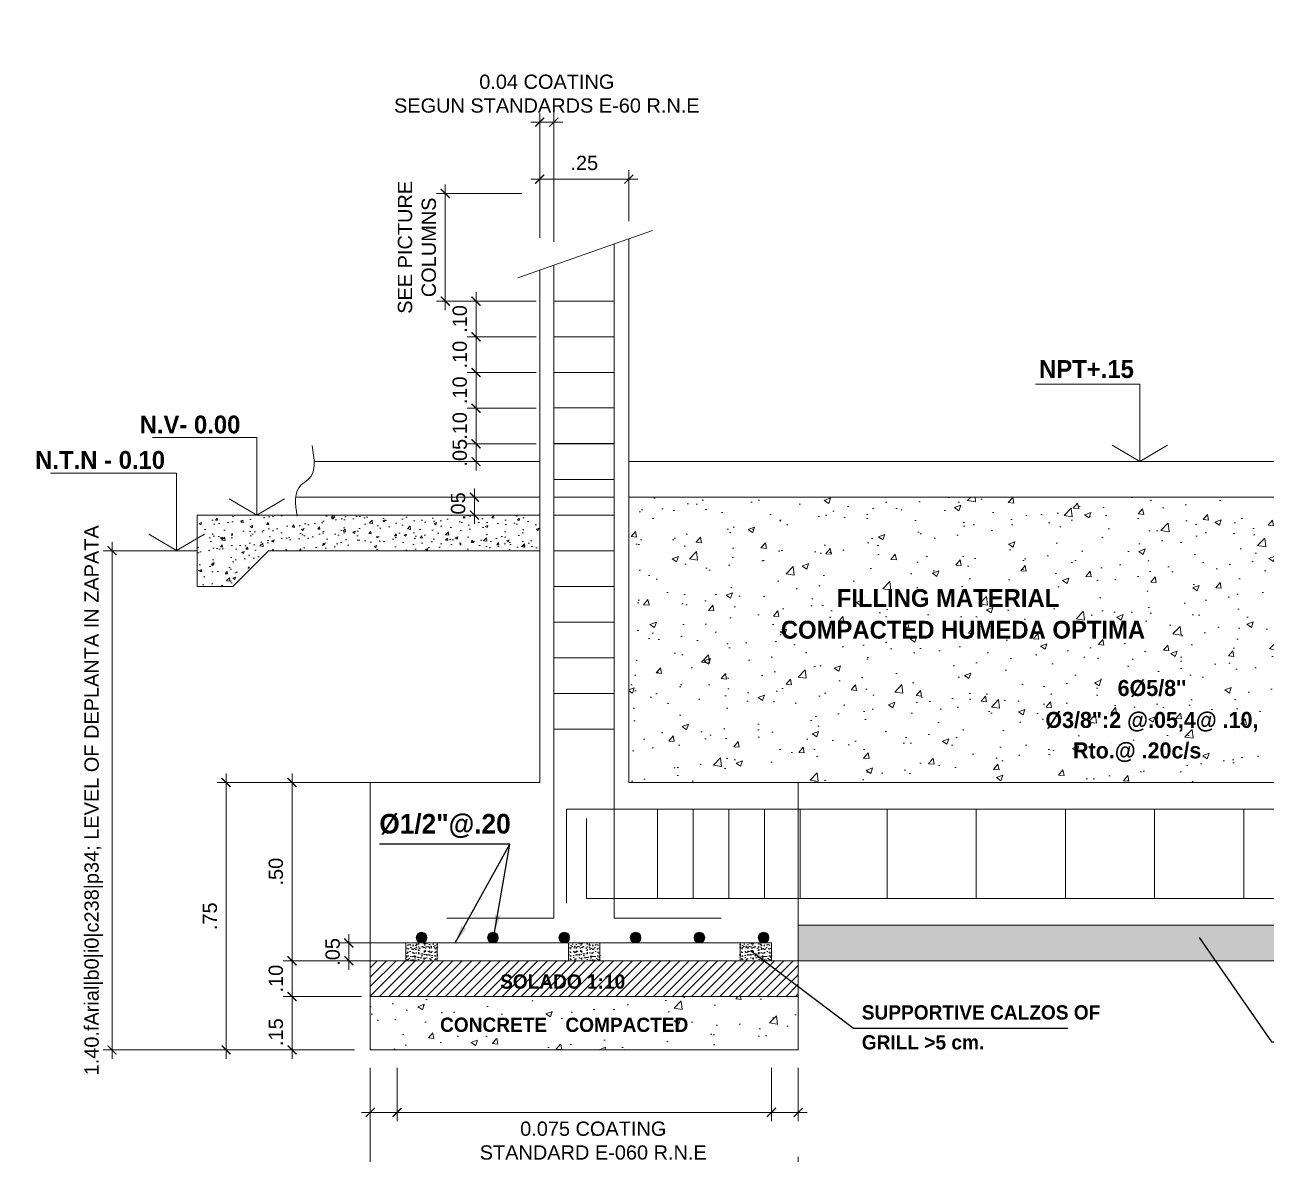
# Model space of a CAD drawing. Header units: millimetres. Extents: x -59 to 123, y 54 to 155.
# Drawn here: x 59.62 to 66.58, y 109.61 to 115.94 of the extents above; entities that cross this region are included whole.
import ezdxf

# ---------------------------------------------------------------- set-up
doc = ezdxf.new("R2010")
doc.units = ezdxf.units.MM
doc.linetypes.add('CONTINUA', pattern=[0])
doc.layers.get('0').update_dxf_attribs({"lineweight": 9})
doc.layers.get('Defpoints').update_dxf_attribs({"lineweight": 0})
for name, color, linetype, lineweight in [('.pluma1', 7, 'Continuous', 9), ('ACERO', 150, 'CONTINUA', 40), ('COTAS', 8, 'Continuous', 5), ('PLUMA 2 NUEVA', 7, 'Continuous', 25), ('TEXTOS', 3, 'Continuous', 0), ('textura', 253, 'Continuous', 0)]:
    doc.layers.add(name, color=color, linetype=linetype, lineweight=lineweight)
doc.styles.add('Henry', font='GOTHICB.TTF')
doc.styles.add('L-80', font='comic.ttf', dxfattribs={"height": 0.1})
doc.styles.add('LUIS', font='arial.ttf')
doc.dimstyles.new('luis', dxfattribs={"dimtxt": 0.08, "dimasz": 0.05, "dimexe": 0.05, "dimexo": 0.1, "dimgap": 0.05, "dimtad": 2, "dimzin": 4, "dimdsep": 46, "dimtxsty": 'LUIS', "dimblk": 'ARCHTICK', "dimcen": 2, "dimdle": 0.05, "dimclrd": 256, "dimclre": 256, "dimclrt": 56, "dimaunit": 1, "dimadec": 0, "dimazin": 0, "dimtfac": 1, "dimtix": 1, "dimtmove": 0, "dimatfit": 3, "dimfxl": 1, "dimlwd": -1, "dimlwe": -1, "dimarcsym": 0})
doc.dimstyles.new('NOTA', dxfattribs={"dimtxt": 0.18, "dimasz": 0.18, "dimexe": 0.08, "dimexo": 0.1, "dimgap": 0.09, "dimtad": 1, "dimtoh": 1, "dimzin": 0, "dimdsep": 46, "dimtxsty": 'L-80', "dimcen": 0.09, "dimdle": 0.1, "dimclrd": 7, "dimclrt": 4, "dimadec": 0, "dimazin": 0, "dimtfac": 1, "dimtofl": 0, "dimtmove": 0, "dimatfit": 3, "dimfxl": 1, "dimtolj": 1, "dimtzin": 0, "dimarcsym": 0})

# ---------------------------------------------------------------- blocks, each defined once
blk = doc.blocks.new('_ArchTick')
at = {"color": 0, "linetype": 'ByBlock', "const_width": 0.15}
blk.add_lwpolyline([(-0.5, -0.5), (0.5, 0.5)], dxfattribs=at)
blk = doc.blocks.new('*D789')
at = {"layer": 'COTAS', "transparency": 16777216}
for p, q in [((61.5595, 110.092), (61.5595, 109.792)), ((61.7095, 110.092), (61.7095, 109.792)), ((61.5095, 109.842), (61.7095, 109.842)), ((61.7095, 109.842), (62.8654, 109.842))]:
    blk.add_line(p, q, dxfattribs=at)
at = {"layer": 'Defpoints', "color": 0, "transparency": 16777216}
for p in [(61.5595, 110.192), (61.7095, 110.192), (61.7095, 109.842)]:
    blk.add_point(p, dxfattribs=at)
at = {"layer": 'COTAS', "transparency": 16777216, "xscale": 0.05, "yscale": 0.05, "zscale": 0.05, "rotation": 180}
blk.add_blockref('_ArchTick', (61.5595, 109.842), dxfattribs=at)
at = {"layer": 'COTAS', "transparency": 16777216, "xscale": 0.05, "yscale": 0.05, "zscale": 0.05}
blk.add_blockref('_ArchTick', (61.7095, 109.842), dxfattribs=at)
at = {"layer": 'COTAS', "color": 56, "lineweight": 5, "transparency": 16777216, "insert": (62.8099, 109.752), "char_height": 0.08, "attachment_point": 5, "style": 'LUIS'}
blk.add_mtext('.', dxfattribs=at)
blk = doc.blocks.new('*D790')
at = {"layer": 'COTAS', "transparency": 16777216}
for p, q in [((62.5095, 114.7457), (62.5095, 115.4459)), ((62.5895, 114.7239), (62.5895, 115.4459)), ((62.5095, 115.3959), (62.4595, 115.3959)), ((62.5095, 115.3959), (62.5895, 115.3959)), ((62.5895, 115.3959), (62.6395, 115.3959))]:
    blk.add_line(p, q, dxfattribs=at)
at = {"layer": 'Defpoints', "color": 0, "transparency": 16777216}
for p in [(62.5895, 115.3959), (62.5095, 114.6457), (62.5895, 114.6239)]:
    blk.add_point(p, dxfattribs=at)
at = {"layer": 'COTAS', "transparency": 16777216, "xscale": 0.05, "yscale": 0.05, "zscale": 0.05}
blk.add_blockref('_ArchTick', (62.5095, 115.3959), dxfattribs=at)
at = {"layer": 'COTAS', "transparency": 16777216, "xscale": 0.05, "yscale": 0.05, "zscale": 0.05, "rotation": 180}
blk.add_blockref('_ArchTick', (62.5895, 115.3959), dxfattribs=at)
at = {"layer": 'COTAS', "color": 56, "lineweight": 5, "transparency": 16777216, "insert": (62.5495, 115.5547), "char_height": 0.08, "attachment_point": 5, "style": 'LUIS'}
blk.add_mtext('0.04 COATING\\PSEGUN STANDARDS E-60 R.N.E', dxfattribs=at)
blk = doc.blocks.new('*D791')
at = {"layer": 'COTAS', "transparency": 16777216}
for p, q in [((63.8095, 110.092), (63.8095, 109.792)), ((63.9595, 110.092), (63.9595, 109.792)), ((63.8095, 109.842), (62.1288, 109.842)), ((64.0095, 109.842), (63.8095, 109.842))]:
    blk.add_line(p, q, dxfattribs=at)
at = {"layer": 'Defpoints', "color": 0, "transparency": 16777216}
for p in [(63.8095, 110.192), (63.9595, 110.192), (63.8095, 109.842)]:
    blk.add_point(p, dxfattribs=at)
at = {"layer": 'COTAS', "transparency": 16777216, "xscale": 0.05, "yscale": 0.05, "zscale": 0.05, "rotation": 180}
blk.add_blockref('_ArchTick', (63.8095, 109.842), dxfattribs=at)
at = {"layer": 'COTAS', "transparency": 16777216, "xscale": 0.05, "yscale": 0.05, "zscale": 0.05}
blk.add_blockref('_ArchTick', (63.9595, 109.842), dxfattribs=at)
at = {"layer": 'COTAS', "color": 56, "lineweight": 5, "transparency": 16777216, "insert": (62.8099, 109.6833), "char_height": 0.08, "attachment_point": 5, "style": 'LUIS'}
blk.add_mtext('0.075 COATING\\PSTANDARD E-060 R.N.E ', dxfattribs=at)
blk = doc.blocks.new('*D792')
at = {"layer": 'COTAS', "transparency": 16777216}
for p, q in [((62.1525, 113.5915), (62.1525, 113.6415)), ((62.4895, 113.5915), (62.1025, 113.5915)), ((62.1525, 113.4915), (62.1525, 113.5915)), ((62.4095, 113.4915), (62.1025, 113.4915)), ((62.1525, 113.4915), (62.1525, 113.4415))]:
    blk.add_line(p, q, dxfattribs=at)
at = {"layer": 'Defpoints', "color": 0, "transparency": 16777216}
for p in [(62.1525, 113.5915), (62.5895, 113.5915), (62.5095, 113.4915)]:
    blk.add_point(p, dxfattribs=at)
at = {"layer": 'COTAS', "transparency": 16777216, "xscale": 0.05, "yscale": 0.05, "zscale": 0.05}
for p, rotation in [((62.1525, 113.5915), 270), ((62.1525, 113.4915), 90)]:
    blk.add_blockref('_ArchTick', p, dxfattribs=dict(at, rotation=rotation))
at = {"layer": 'COTAS', "color": 56, "lineweight": 5, "transparency": 16777216, "insert": (62.0617, 113.5415), "char_height": 0.08, "attachment_point": 5, "rotation": 90, "style": 'LUIS'}
blk.add_mtext('.05', dxfattribs=at)
blk = doc.blocks.new('*D793')
at = {"layer": 'COTAS', "transparency": 16777216}
for p, q in [((62.1525, 113.5415), (62.1525, 113.8415)), ((62.4895, 113.7915), (62.1025, 113.7915)), ((62.4895, 113.5915), (62.1025, 113.5915))]:
    blk.add_line(p, q, dxfattribs=at)
at = {"layer": 'Defpoints', "color": 0, "transparency": 16777216}
for p in [(62.1525, 113.7915), (62.5895, 113.7915), (62.5895, 113.5915)]:
    blk.add_point(p, dxfattribs=at)
at = {"layer": 'COTAS', "transparency": 16777216, "xscale": 0.05, "yscale": 0.05, "zscale": 0.05}
for p, rotation in [((62.1525, 113.7915), 90), ((62.1525, 113.5915), 270)]:
    blk.add_blockref('_ArchTick', p, dxfattribs=dict(at, rotation=rotation))
at = {"layer": 'COTAS', "color": 56, "lineweight": 5, "transparency": 16777216, "insert": (62.0617, 113.6915), "char_height": 0.08, "attachment_point": 5, "rotation": 90, "style": 'LUIS'}
blk.add_mtext('.10', dxfattribs=at)
blk = doc.blocks.new('*D794')
at = {"layer": 'COTAS', "transparency": 16777216}
for p, q in [((62.1525, 113.7415), (62.1525, 114.0415)), ((62.4895, 113.9915), (62.1025, 113.9915)), ((62.4895, 113.7915), (62.1025, 113.7915))]:
    blk.add_line(p, q, dxfattribs=at)
at = {"layer": 'Defpoints', "color": 0, "transparency": 16777216}
for p in [(62.1525, 113.9915), (62.5895, 113.9915), (62.5895, 113.7915)]:
    blk.add_point(p, dxfattribs=at)
at = {"layer": 'COTAS', "transparency": 16777216, "xscale": 0.05, "yscale": 0.05, "zscale": 0.05}
for p, rotation in [((62.1525, 113.9915), 90), ((62.1525, 113.7915), 270)]:
    blk.add_blockref('_ArchTick', p, dxfattribs=dict(at, rotation=rotation))
at = {"layer": 'COTAS', "color": 56, "lineweight": 5, "transparency": 16777216, "insert": (62.0617, 113.8915), "char_height": 0.08, "attachment_point": 5, "rotation": 90, "style": 'LUIS'}
blk.add_mtext('.10', dxfattribs=at)
blk = doc.blocks.new('*D795')
at = {"layer": 'COTAS', "transparency": 16777216}
for p, q in [((62.1525, 113.9415), (62.1525, 114.2415)), ((62.4895, 114.1915), (62.1025, 114.1915)), ((62.4895, 113.9915), (62.1025, 113.9915))]:
    blk.add_line(p, q, dxfattribs=at)
at = {"layer": 'Defpoints', "color": 0, "transparency": 16777216}
for p in [(62.1525, 114.1915), (62.5895, 114.1915), (62.5895, 113.9915)]:
    blk.add_point(p, dxfattribs=at)
at = {"layer": 'COTAS', "transparency": 16777216, "xscale": 0.05, "yscale": 0.05, "zscale": 0.05}
for p, rotation in [((62.1525, 114.1915), 90), ((62.1525, 113.9915), 270)]:
    blk.add_blockref('_ArchTick', p, dxfattribs=dict(at, rotation=rotation))
at = {"layer": 'COTAS', "color": 56, "lineweight": 5, "transparency": 16777216, "insert": (62.0617, 114.0915), "char_height": 0.08, "attachment_point": 5, "rotation": 90, "style": 'LUIS'}
blk.add_mtext('.10', dxfattribs=at)
blk = doc.blocks.new('*D796')
at = {"layer": 'COTAS', "transparency": 16777216}
for p, q in [((62.1525, 114.1415), (62.1525, 114.4415)), ((62.4895, 114.3915), (62.1025, 114.3915)), ((62.4895, 114.1915), (62.1025, 114.1915))]:
    blk.add_line(p, q, dxfattribs=at)
at = {"layer": 'Defpoints', "color": 0, "transparency": 16777216}
for p in [(62.1525, 114.3915), (62.5895, 114.3915), (62.5895, 114.1915)]:
    blk.add_point(p, dxfattribs=at)
at = {"layer": 'COTAS', "transparency": 16777216, "xscale": 0.05, "yscale": 0.05, "zscale": 0.05}
for p, rotation in [((62.1525, 114.3915), 90), ((62.1525, 114.1915), 270)]:
    blk.add_blockref('_ArchTick', p, dxfattribs=dict(at, rotation=rotation))
at = {"layer": 'COTAS', "color": 56, "lineweight": 5, "transparency": 16777216, "insert": (62.0617, 114.2915), "char_height": 0.08, "attachment_point": 5, "rotation": 90, "style": 'LUIS'}
blk.add_mtext('.10', dxfattribs=at)
blk = doc.blocks.new('*D797')
at = {"layer": 'COTAS', "transparency": 16777216}
for p, q in [((61.9802, 114.3415), (61.9802, 115.045)), ((62.4095, 114.995), (61.9302, 114.995)), ((62.4895, 114.3915), (61.9302, 114.3915))]:
    blk.add_line(p, q, dxfattribs=at)
at = {"layer": 'Defpoints', "color": 0, "transparency": 16777216}
for p in [(61.9802, 114.995), (62.5095, 114.995), (62.5895, 114.3915)]:
    blk.add_point(p, dxfattribs=at)
at = {"layer": 'COTAS', "transparency": 16777216, "xscale": 0.05, "yscale": 0.05, "zscale": 0.05}
for p, rotation in [((61.9802, 114.995), 90), ((61.9802, 114.3915), 270)]:
    blk.add_blockref('_ArchTick', p, dxfattribs=dict(at, rotation=rotation))
at = {"layer": 'COTAS', "color": 56, "lineweight": 5, "transparency": 16777216, "insert": (61.8214, 114.6933), "char_height": 0.08, "attachment_point": 5, "rotation": 90, "style": 'LUIS'}
blk.add_mtext('SEE PICTURE \\PCOLUMNS', dxfattribs=at)
blk = doc.blocks.new('*D798')
at = {"layer": 'COTAS', "transparency": 16777216}
for p, q in [((62.4595, 115.0754), (63.0595, 115.0754)), ((62.5095, 114.7457), (62.5095, 115.1254)), ((63.0095, 114.8403), (63.0095, 115.1254))]:
    blk.add_line(p, q, dxfattribs=at)
at = {"layer": 'Defpoints', "color": 0, "transparency": 16777216}
for p in [(63.0095, 115.0754), (63.0095, 114.7403), (62.5095, 114.6457)]:
    blk.add_point(p, dxfattribs=at)
at = {"layer": 'COTAS', "transparency": 16777216, "xscale": 0.05, "yscale": 0.05, "zscale": 0.05, "rotation": 180}
blk.add_blockref('_ArchTick', (62.5095, 115.0754), dxfattribs=at)
at = {"layer": 'COTAS', "transparency": 16777216, "xscale": 0.05, "yscale": 0.05, "zscale": 0.05}
blk.add_blockref('_ArchTick', (63.0095, 115.0754), dxfattribs=at)
at = {"layer": 'COTAS', "color": 56, "lineweight": 5, "transparency": 16777216, "insert": (62.7595, 115.1663), "char_height": 0.08, "attachment_point": 5, "style": 'LUIS'}
blk.add_mtext('.25', dxfattribs=at)
blk = doc.blocks.new('*D799')
at = {"layer": 'COTAS', "transparency": 16777216}
for p, q in [((61.5595, 110.092), (61.5595, 109.4021)), ((63.9595, 109.592), (63.9595, 109.4021)), ((61.5095, 109.4521), (64.0095, 109.4521))]:
    blk.add_line(p, q, dxfattribs=at)
at = {"layer": 'Defpoints', "color": 0, "transparency": 16777216}
for p in [(61.5595, 110.192), (63.9595, 109.692), (63.9595, 109.4521)]:
    blk.add_point(p, dxfattribs=at)
at = {"layer": 'COTAS', "transparency": 16777216, "xscale": 0.05, "yscale": 0.05, "zscale": 0.05, "rotation": 180}
blk.add_blockref('_ArchTick', (61.5595, 109.4521), dxfattribs=at)
at = {"layer": 'COTAS', "transparency": 16777216, "xscale": 0.05, "yscale": 0.05, "zscale": 0.05}
blk.add_blockref('_ArchTick', (63.9595, 109.4521), dxfattribs=at)
at = {"layer": 'COTAS', "color": 56, "lineweight": 5, "transparency": 16777216, "insert": (62.7595, 109.3607), "char_height": 0.08, "attachment_point": 5, "style": 'LUIS'}
blk.add_mtext('LONG x ANCHO', dxfattribs=at)
blk = doc.blocks.new('*D800')
at = {"layer": 'COTAS', "transparency": 16777216}
for p, q in [((61.121, 110.142), (61.121, 110.542)), ((61.5095, 110.492), (61.071, 110.492)), ((61.472, 110.192), (61.071, 110.192))]:
    blk.add_line(p, q, dxfattribs=at)
at = {"layer": 'Defpoints', "color": 0, "transparency": 16777216}
for p in [(61.121, 110.492), (61.6095, 110.492), (61.572, 110.192)]:
    blk.add_point(p, dxfattribs=at)
at = {"layer": 'COTAS', "transparency": 16777216, "xscale": 0.05, "yscale": 0.05, "zscale": 0.05}
for p, rotation in [((61.121, 110.492), 90), ((61.121, 110.192), 270)]:
    blk.add_blockref('_ArchTick', p, dxfattribs=dict(at, rotation=rotation))
at = {"layer": 'COTAS', "color": 56, "lineweight": 5, "transparency": 16777216, "insert": (61.0302, 110.292), "char_height": 0.08, "attachment_point": 5, "rotation": 90, "style": 'LUIS'}
blk.add_mtext('.15', dxfattribs=at)
blk = doc.blocks.new('*D801')
at = {"layer": 'COTAS', "transparency": 16777216}
for p, q in [((61.5095, 110.692), (61.071, 110.692)), ((61.121, 110.442), (61.121, 110.742)), ((61.5095, 110.492), (61.071, 110.492))]:
    blk.add_line(p, q, dxfattribs=at)
at = {"layer": 'Defpoints', "color": 0, "transparency": 16777216}
for p in [(61.121, 110.692), (61.6095, 110.692), (61.6095, 110.492)]:
    blk.add_point(p, dxfattribs=at)
at = {"layer": 'COTAS', "transparency": 16777216, "xscale": 0.05, "yscale": 0.05, "zscale": 0.05}
for p, rotation in [((61.121, 110.692), 90), ((61.121, 110.492), 270)]:
    blk.add_blockref('_ArchTick', p, dxfattribs=dict(at, rotation=rotation))
at = {"layer": 'COTAS', "color": 56, "lineweight": 5, "transparency": 16777216, "insert": (61.0302, 110.592), "char_height": 0.08, "attachment_point": 5, "rotation": 90, "style": 'LUIS'}
blk.add_mtext('.10', dxfattribs=at)
blk = doc.blocks.new('*D802')
at = {"layer": 'COTAS', "transparency": 16777216}
for p, q in [((61.121, 110.642), (61.121, 111.742)), ((61.5095, 111.692), (61.071, 111.692)), ((61.5095, 110.692), (61.071, 110.692))]:
    blk.add_line(p, q, dxfattribs=at)
at = {"layer": 'Defpoints', "color": 0, "transparency": 16777216}
for p in [(61.121, 111.692), (61.6095, 111.692), (61.6095, 110.692)]:
    blk.add_point(p, dxfattribs=at)
at = {"layer": 'COTAS', "transparency": 16777216, "xscale": 0.05, "yscale": 0.05, "zscale": 0.05}
for p, rotation in [((61.121, 111.692), 90), ((61.121, 110.692), 270)]:
    blk.add_blockref('_ArchTick', p, dxfattribs=dict(at, rotation=rotation))
at = {"layer": 'COTAS', "color": 56, "lineweight": 5, "transparency": 16777216, "insert": (61.0302, 111.192), "char_height": 0.08, "attachment_point": 5, "rotation": 90, "style": 'LUIS'}
blk.add_mtext('.50', dxfattribs=at)
blk = doc.blocks.new('*D803')
at = {"layer": 'COTAS', "transparency": 16777216}
for p, q in [((60.7508, 110.142), (60.7508, 111.742)), ((61.0852, 111.692), (60.7008, 111.692)), ((61.0869, 110.192), (60.7008, 110.192))]:
    blk.add_line(p, q, dxfattribs=at)
at = {"layer": 'Defpoints', "color": 0, "transparency": 16777216}
for p in [(60.7508, 111.692), (61.1852, 111.692), (61.1869, 110.192)]:
    blk.add_point(p, dxfattribs=at)
at = {"layer": 'COTAS', "transparency": 16777216, "xscale": 0.05, "yscale": 0.05, "zscale": 0.05}
for p, rotation in [((60.7508, 111.692), 90), ((60.7508, 110.192), 270)]:
    blk.add_blockref('_ArchTick', p, dxfattribs=dict(at, rotation=rotation))
at = {"layer": 'COTAS', "color": 56, "lineweight": 5, "transparency": 16777216, "insert": (60.6602, 110.942), "char_height": 0.08, "attachment_point": 5, "rotation": 90, "style": 'LUIS'}
blk.add_mtext('.75', dxfattribs=at)
blk = doc.blocks.new('*D809')
at = {"layer": 'COTAS', "transparency": 16777216}
for p, q in [((60.4592, 112.992), (60.0613, 112.992)), ((60.1113, 113.042), (60.1113, 110.142)), ((61.4595, 110.192), (60.0613, 110.192))]:
    blk.add_line(p, q, dxfattribs=at)
at = {"layer": 'Defpoints', "color": 0, "transparency": 16777216}
for p in [(60.5592, 112.992), (60.1113, 110.192), (61.5595, 110.192)]:
    blk.add_point(p, dxfattribs=at)
at = {"layer": 'COTAS', "transparency": 16777216, "xscale": 0.05, "yscale": 0.05, "zscale": 0.05}
for p, rotation in [((60.1113, 112.992), 90), ((60.1113, 110.192), 270)]:
    blk.add_blockref('_ArchTick', p, dxfattribs=dict(at, rotation=rotation))
at = {"layer": 'COTAS', "color": 56, "lineweight": 5, "transparency": 16777216, "insert": (60.0089, 111.592), "char_height": 0.08, "attachment_point": 5, "rotation": 90, "style": 'LUIS'}
blk.add_mtext('1.40.fArial|b0|i0|c238|p34; LEVEL OF DEPLANTA IN ZAPATA', dxfattribs=at)
blk = doc.blocks.new('*D810')
at = {"layer": 'COTAS', "transparency": 16777216}
for p, q in [((61.4398, 110.792), (61.4398, 110.842)), ((61.937, 110.792), (61.3898, 110.792)), ((61.4398, 110.692), (61.4398, 110.792)), ((61.787, 110.692), (61.3898, 110.692)), ((61.4398, 110.692), (61.4398, 110.642))]:
    blk.add_line(p, q, dxfattribs=at)
at = {"layer": 'Defpoints', "color": 0, "transparency": 16777216}
for p in [(61.4398, 110.792), (62.037, 110.792), (61.887, 110.692)]:
    blk.add_point(p, dxfattribs=at)
at = {"layer": 'COTAS', "transparency": 16777216, "xscale": 0.05, "yscale": 0.05, "zscale": 0.05}
for p, rotation in [((61.4398, 110.792), 270), ((61.4398, 110.692), 90)]:
    blk.add_blockref('_ArchTick', p, dxfattribs=dict(at, rotation=rotation))
at = {"layer": 'COTAS', "color": 56, "lineweight": 5, "transparency": 16777216, "insert": (61.3489, 110.742), "char_height": 0.08, "attachment_point": 5, "rotation": 90, "style": 'LUIS'}
blk.add_mtext('.05', dxfattribs=at)
blk = doc.blocks.new('*D811')
at = {"layer": 'COTAS', "transparency": 16777216}
for p, q in [((62.1434, 113.2915), (62.1434, 113.3415)), ((62.2029, 113.2915), (62.0934, 113.2915)), ((62.1434, 113.2915), (62.1434, 113.192)), ((62.1638, 113.192), (62.0934, 113.192)), ((62.1434, 113.192), (62.1434, 113.142))]:
    blk.add_line(p, q, dxfattribs=at)
at = {"layer": 'Defpoints', "color": 0, "transparency": 16777216}
for p in [(62.3029, 113.2915), (62.1434, 113.192), (62.2638, 113.192)]:
    blk.add_point(p, dxfattribs=at)
at = {"layer": 'COTAS', "transparency": 16777216, "xscale": 0.05, "yscale": 0.05, "zscale": 0.05}
for p, rotation in [((62.1434, 113.2915), 270), ((62.1434, 113.192), 90)]:
    blk.add_blockref('_ArchTick', p, dxfattribs=dict(at, rotation=rotation))
at = {"layer": 'COTAS', "color": 56, "lineweight": 5, "transparency": 16777216, "insert": (62.0525, 113.2418), "char_height": 0.08, "attachment_point": 5, "rotation": 90, "style": 'LUIS'}
blk.add_mtext('.05', dxfattribs=at)

msp = doc.modelspace()

# ---------------------------------------------------------------- hatches: boundary and pattern name
at = {"layer": 'ACERO', "lineweight": 5}
for points in [[(61.8476, 110.852, -1), (61.8476, 110.792, -1)], [(61.8476, 110.852, -1), (61.8476, 110.792, -1)], [(61.8476, 110.852, -1), (61.8476, 110.792, -1)], [(62.2476, 110.852, -1), (62.2476, 110.792, -1)], [(62.2476, 110.852, -1), (62.2476, 110.792, -1)], [(62.2476, 110.852, -1), (62.2476, 110.792, -1)], [(62.6476, 110.852, -1), (62.6476, 110.792, -1)], [(62.6476, 110.852, -1), (62.6476, 110.792, -1)], [(62.6476, 110.852, -1), (62.6476, 110.792, -1)], [(63.0476, 110.852, -1), (63.0476, 110.792, -1)], [(63.0476, 110.852, -1), (63.0476, 110.792, -1)], [(63.0476, 110.852, -1), (63.0476, 110.792, -1)], [(63.4051, 110.852, -1), (63.4051, 110.792, -1)], [(63.4051, 110.852, -1), (63.4051, 110.792, -1)], [(63.4051, 110.852, -1), (63.4051, 110.792, -1)], [(63.7652, 110.852, -1), (63.7652, 110.792, -1)], [(63.7652, 110.852, -1), (63.7652, 110.792, -1)], [(63.7652, 110.852, -1), (63.7652, 110.792, -1)]]:
    msp.add_hatch(color=256, dxfattribs=at).paths.add_polyline_path(points)
at = {"layer": 'textura', "lineweight": 5, "ltscale": 0.01}
h = msp.add_hatch(dxfattribs=at)
h.set_pattern_fill('AR-CONC', color=253, scale=0.002, style=0)
h.set_pattern_definition([(50, (63.0095, 111.19202), (0.36437, -0.031878), [0.0381, -0.4191]), (355, (63.0095, 111.192), (-0.070486, 0.382113), [0.03048, -0.33528]), (100.451, (63.03987, 111.18936), (0.293885, 0.350233), [0.03238, -0.35618]), (46.184, (63.0095, 111.2936), (0.542158, -0.084085), [0.05715, -0.62865]), (96.636, (63.0547, 111.2866), (0.47481, 0.49485), [0.04857, -0.53427]), (351.184, (63.0095, 111.2936), (0.47481, 0.49485), [0.04572, -0.50292]), (21, (63.0603, 111.26822), (0.30323, -0.204531), [0.0381, -0.4191]), (326, (63.0603, 111.2682), (0.123604, 0.368376), [0.03048, -0.33528]), (71.4514, (63.08558, 111.25117), (0.426833, 0.163846), [0.03238, -0.35618]), (37.5, (63.00951, 111.19202), (0.0061772, 0.16911), [0, -0.331216, 0, -0.34036, 0, -0.33655]), (7.5, (63.00951, 111.19202), (0.1336393, 0.200361), [0, -0.194056, 0, -0.323596, 0, -0.12827]), (327.5, (62.89623, 111.19202), (0.2711812, -0.0114575), [0, -0.127, 0, -0.39624, 0, -0.52578]), (317.5, (62.84543, 111.19202), (0.296258, 0.050853), [0, -0.1651, 0, -0.263144, 0, -0.37338])])
h.paths.add_polyline_path([(68.0065, 111.692), (68.0065, 113.2915), (63.0095, 113.2915), (63.0095, 111.692)])
h.paths.add_polyline_path([(68.0065, 111.692), (68.7407, 111.692), (68.7407, 112.3025), (68.5963, 112.3223), (68.7407, 112.3223), (68.7407, 113.2915), (68.0065, 113.2915)])
h.paths.add_polyline_path([(64.1492, 112.6478), (65.6606, 112.6478), (65.6606, 112.8053), (64.1492, 112.8053)], flags=24)
h.paths.add_polyline_path([(63.8355, 112.4699), (66.0847, 112.4699), (66.0847, 112.6275), (63.8355, 112.6275)], flags=24)
h.paths.add_polyline_path([(65.7227, 112.1333), (66.2769, 112.1333), (66.2769, 112.2997), (65.7227, 112.2997)], flags=24)
h.paths.add_polyline_path([(65.4393, 111.7834), (66.2511, 111.7834), (66.2511, 111.9487), (65.4393, 111.9487)], flags=24)
h.paths.add_polyline_path([(65.3176, 111.9542), (66.5732, 111.9542), (66.5732, 112.1207), (65.3176, 112.1207)], flags=24)
at = {"layer": 'textura', "linetype": 'CONTINUA', "lineweight": 5}
h = msp.add_hatch(dxfattribs=at)
h.set_pattern_fill('AR-CONC', color=256, scale=0.02, style=0)
h.set_pattern_definition([(50, (-1772.11782, -856.99119), (0.1434520365, -0.012550427), [0.015, -0.165]), (355, (-1772.11782, -856.99119), (-0.027750267, 0.150438427), [0.012, -0.132]), (100.4514445, (-1772.10587, -856.99223), (0.115701769, 0.137887998), [0.012748038, -0.140228422]), (46.1842, (-1772.11782, -856.95119), (0.213448266, -0.033103856), [0.0225, -0.2475]), (96.635635, (-1772.10003, -856.95395), (0.18693239, 0.19482372), [0.019122068, -0.210342752]), (351.184164, (-1772.11782, -856.95119), (0.18693239, 0.19482372), [0.018, -0.198]), (21, (-1772.09782, -856.96119), (0.1193814104, -0.080523778), [0.015, -0.165]), (326, (-1772.09782, -856.96119), (0.048663066, 0.145030009), [0.012, -0.132]), (71.451445, (-1772.08787, -856.9679), (0.168044475, 0.064506231), [0.012748038, -0.140228422]), (37.5, (-1772.11782, -856.99119), (0.002431971, 0.0665787708), [0, -0.1304, 0, -0.134, 0, -0.1325]), (7.5, (-1772.11782, -856.99119), (0.0526139075, 0.0788823424), [0, -0.0764, 0, -0.1274, 0, -0.0505]), (327.5, (-1772.16242, -856.99119), (0.1067644872, -0.0045109743), [0, -0.05, 0, -0.156, 0, -0.207]), (317.5, (-1772.18242, -856.99119), (0.116637234, 0.0200209965), [0, -0.065, 0, -0.1036, 0, -0.147])])
h.paths.add_polyline_path([(60.5882, 113.192), (61.6443, 113.192), (61.6443, 112.992), (60.9882, 112.992), (60.7882, 112.792), (60.5882, 112.792)])
h.paths.add_polyline_path([(61.6443, 113.192), (61.7443, 113.192), (61.7443, 112.992), (61.6443, 112.992)])
h.paths.add_polyline_path([(61.7443, 113.192), (62.5095, 113.192), (62.5095, 112.992), (61.7443, 112.992)])
at = {"layer": 'textura', "linetype": 'Continuous', "lineweight": 5, "ltscale": 0.01}
h = msp.add_hatch(dxfattribs=at)
h.set_pattern_fill('AR-CONC', color=256, scale=0.001)
h.set_pattern_definition([(50, (-20.45702, 169.54571), (0.18218467, -0.01593909), [0.01905, -0.20955]), (355, (-20.45702, 169.54571), (-0.03524342, 0.19105685), [0.01524, -0.1676406]), (100.45144, (-20.44184, 169.54438), (0.14694125, 0.17511775), [0.01619, -0.17809024]), (46.1842, (-20.45702, 169.59651), (0.27107904, -0.04204233), [0.028575, -0.314325]), (96.63556, (-20.43443, 169.593), (0.23740413, 0.2474261), [0.024285, -0.2671356]), (351.18415, (-20.45702, 169.5965), (0.2374041, 0.2474261), [0.02286, -0.2514597]), (21, (-20.43162, 169.58381), (0.1516144, -0.1022652), [0.01905, -0.20955]), (326, (-20.43162, 169.58381), (0.06180203, 0.18418797), [0.01524, -0.16764]), (71.45144, (-20.41898, 169.57529), (0.21341642, 0.08192277), [0.01619, -0.17808994]), (37.5, (-20.45702, 169.54571), (0.003088603, 0.08455504), [0, -0.165608, 0, -0.17018, 0, -0.168275]), (7.5, (-20.45702, 169.54571), (0.06681966, 0.100180575), [0, -0.097028, 0, -0.161798, 0, -0.064135]), (327.5, (-20.51366, 169.54571), (0.135590595, -0.005728744), [0, -0.0635, 0, -0.19812, 0, -0.26289]), (317.5, (-20.53906, 169.54571), (0.14812918, 0.02542649), [0, -0.08255, 0, -0.131572, 0, -0.18669])])
h.paths.add_polyline_path([(68.0065, 110.892), (63.9595, 110.892), (63.9595, 110.692), (68.0065, 110.692)])
h.paths.add_polyline_path([(68.7243, 110.892), (68.0065, 110.892), (68.0065, 110.692), (68.7243, 110.692)])
at = {"layer": 'textura', "linetype": 'CONTINUA', "lineweight": 5}
h = msp.add_hatch(dxfattribs=at)
h.set_pattern_fill('AR-CONC', color=256, scale=0.006, style=0)
h.set_pattern_definition([(130, (1568.09536, -1041.551264), (-0.04303561096, -0.0037651281), [0.0045, -0.0495]), (185, (1568.09536, -1041.551264), (0.00832508, 0.045131528), [0.0036, -0.0396]), (79.5485555, (1568.091775, -1041.55158), (-0.0347105308, 0.0413663995), [0.0038244115, -0.0420685267]), (133.8158, (1568.09536, -1041.539264), (-0.0640344798, -0.0099311568), [0.00675, -0.07425]), (83.3643645, (1568.090025, -1041.54009), (-0.0560797167, 0.058447116), [0.0057366205, -0.0631028256]), (188.815836, (1568.09536, -1041.539264), (-0.0560797167, 0.058447116), [0.0054, -0.0594]), (159, (1568.08936, -1041.542264), (-0.0358144231, -0.02415713344), [0.0045, -0.0495]), (214, (1568.08936, -1041.542264), (-0.0145989199, 0.0435090027), [0.0036, -0.0396]), (108.5485553, (1568.086377, -1041.544277), (-0.0504133426, 0.0193518692), [0.0038244114, -0.0420685267]), (142.5, (1568.095361, -1041.551264), (-0.00072959132, 0.01997363123), [0, -0.03912, 0, -0.0402, 0, -0.03975]), (172.5, (1568.095361, -1041.551264), (-0.01578417225, 0.02366470271), [0, -0.02292, 0, -0.03822, 0, -0.01515]), (212.5, (1568.108741, -1041.551264), (-0.03202934617, -0.0013532923), [0, -0.015, 0, -0.0468, 0, -0.0621]), (222.5, (1568.11474, -1041.551264), (-0.03499117016, 0.00600629894), [0, -0.0195, 0, -0.03108, 0, -0.0441])])
h.paths.add_polyline_path([(61.7595, 110.792), (61.9354, 110.792), (61.9354, 110.692), (61.7595, 110.692)])
h = msp.add_hatch(dxfattribs=at)
h.set_pattern_fill('AR-CONC', color=256, scale=0.006, style=0)
h.set_pattern_definition([(50, (-1443.488404, -1041.551264), (0.04303561096, -0.0037651281), [0.0045, -0.0495]), (355, (-1443.488404, -1041.551264), (-0.00832508, 0.045131528), [0.0036, -0.0396]), (100.4514445, (-1443.484818, -1041.55158), (0.0347105308, 0.0413663995), [0.0038244115, -0.0420685267]), (46.1842, (-1443.488404, -1041.539264), (0.0640344798, -0.0099311568), [0.00675, -0.07425]), (96.6356355, (-1443.48307, -1041.54009), (0.0560797167, 0.058447116), [0.0057366205, -0.0631028256]), (351.184164, (-1443.488404, -1041.539264), (0.0560797167, 0.058447116), [0.0054, -0.0594]), (21, (-1443.482404, -1041.542264), (0.0358144231, -0.02415713344), [0.0045, -0.0495]), (326, (-1443.482404, -1041.542264), (0.0145989199, 0.0435090027), [0.0036, -0.0396]), (71.4514447, (-1443.47942, -1041.544277), (0.0504133426, 0.0193518692), [0.0038244114, -0.0420685267]), (37.5, (-1443.488404, -1041.551264), (0.00072959132, 0.01997363123), [0, -0.03912, 0, -0.0402, 0, -0.03975]), (7.5, (-1443.488404, -1041.551264), (0.01578417225, 0.02366470271), [0, -0.02292, 0, -0.03822, 0, -0.01515]), (327.5, (-1443.501784, -1041.551264), (0.03202934617, -0.0013532923), [0, -0.015, 0, -0.0468, 0, -0.0621]), (317.5, (-1443.507784, -1041.551264), (0.03499117016, 0.00600629894), [0, -0.0195, 0, -0.03108, 0, -0.0441])])
h.paths.add_polyline_path([(62.8474, 110.792), (62.6716, 110.792), (62.6716, 110.692), (62.8474, 110.692)])
h = msp.add_hatch(dxfattribs=at)
h.set_pattern_fill('AR-CONC', color=256, scale=0.006, style=0)
h.set_pattern_definition([(50, (-1442.52634, -1041.551264), (0.04303561096, -0.0037651281), [0.0045, -0.0495]), (355, (-1442.52634, -1041.551264), (-0.00832508, 0.045131528), [0.0036, -0.0396]), (100.4514445, (-1442.522754, -1041.55158), (0.0347105308, 0.0413663995), [0.0038244115, -0.0420685267]), (46.1842, (-1442.52634, -1041.539264), (0.0640344798, -0.0099311568), [0.00675, -0.07425]), (96.6356355, (-1442.521004, -1041.54009), (0.0560797167, 0.058447116), [0.0057366205, -0.0631028256]), (351.184164, (-1442.52634, -1041.539264), (0.0560797167, 0.058447116), [0.0054, -0.0594]), (21, (-1442.52034, -1041.542264), (0.0358144231, -0.02415713344), [0.0045, -0.0495]), (326, (-1442.52034, -1041.542264), (0.0145989199, 0.0435090027), [0.0036, -0.0396]), (71.4514447, (-1442.517356, -1041.544277), (0.0504133426, 0.0193518692), [0.0038244114, -0.0420685267]), (37.5, (-1442.52634, -1041.551264), (0.00072959132, 0.01997363123), [0, -0.03912, 0, -0.0402, 0, -0.03975]), (7.5, (-1442.52634, -1041.551264), (0.01578417225, 0.02366470271), [0, -0.02292, 0, -0.03822, 0, -0.01515]), (327.5, (-1442.53972, -1041.551264), (0.03202934617, -0.0013532923), [0, -0.015, 0, -0.0468, 0, -0.0621]), (317.5, (-1442.54572, -1041.551264), (0.03499117016, 0.00600629894), [0, -0.0195, 0, -0.03108, 0, -0.0441])])
h.paths.add_polyline_path([(63.8095, 110.792), (63.6336, 110.792), (63.6336, 110.692), (63.8095, 110.692)])
h = msp.add_hatch(dxfattribs=at)
h.set_pattern_fill('LINE', color=256, scale=0.3, angle=45, style=0)
h.set_pattern_definition([(45, (-139.68436, 56.68196), (-0.026516504, 0.026516504), [])])
h.paths.add_polyline_path([(63.9595, 110.492), (63.9595, 110.692), (61.5595, 110.692), (61.5595, 110.492)])
h = msp.add_hatch(dxfattribs=at)
h.set_pattern_fill('AR-CONC', color=256, scale=0.05, style=0)
h.set_pattern_definition([(50, (-1220.37608, -796.24045), (0.35863009, -0.03137607), [0.0375, -0.4125]), (355, (-1220.37608, -796.24045), (-0.06937567, 0.37609607), [0.03, -0.33]), (100.4514, (-1220.3462, -796.24307), (0.28925469, 0.34471977), [0.031870095, -0.35057106]), (46.1842, (-1220.3761, -796.14045), (0.53362052, -0.08275951), [0.05625, -0.61875]), (96.6356, (-1220.3316, -796.14735), (0.46733135, 0.48705894), [0.04780514, -0.5258565]), (351.1842, (-1220.3761, -796.14045), (0.46733097, 0.4870593), [0.045, -0.495]), (21, (-1220.32608, -796.16545), (0.298453526, -0.201309445), [0.0375, -0.4125]), (326, (-1220.32608, -796.16545), (0.12165767, 0.36257502), [0.03, -0.33]), (71.4514, (-1220.3012, -796.18223), (0.420111314, 0.16126525), [0.031870095, -0.35057106]), (37.5, (-1220.37608, -796.24045), (0.006079928, 0.166446927), [0, -0.326, 0, -0.335, 0, -0.33125]), (7.5, (-1220.37608, -796.24045), (0.131534769, 0.197205856), [0, -0.191, 0, -0.3185, 0, -0.12625]), (327.5, (-1220.48758, -796.24045), (0.266911218, -0.011277436), [0, -0.125, 0, -0.39, 0, -0.5175]), (317.5, (-1220.53758, -796.24045), (0.291593085, 0.05005249), [0, -0.1625, 0, -0.259, 0, -0.3675])])
h.paths.add_polyline_path([(61.5595, 110.192), (63.9595, 110.192), (63.9595, 110.492), (61.5595, 110.492)])

# ---------------------------------------------------------------- linework, layer by layer
at = {"layer": '.pluma1', "lineweight": 5}
for points in [[(65.2901, 113.9258), (65.8755, 113.9258), (65.8755, 113.4915)], [(60.3385, 113.6263), (60.9239, 113.6263), (60.9239, 113.192)], [(65.8755, 113.4915), (65.7201, 113.583)], [(65.8755, 113.4915), (66.0309, 113.583)], [(60.4738, 112.9933), (60.4738, 113.4274), (59.7665, 113.4274)], [(60.9239, 113.192), (60.7685, 113.2835)], [(60.9239, 113.192), (61.0793, 113.2835)], [(60.4738, 112.9933), (60.3184, 113.0848)], [(60.4738, 112.9933), (60.6292, 113.0848)]]:
    msp.add_lwpolyline(points, dxfattribs=at)
at = {"layer": 'ACERO', "lineweight": 5}
for points in [[(62.9275, 114.7115), (62.9275, 111.042)], [(62.5895, 114.5927), (62.5895, 110.9321), (61.9895, 110.9321)], [(62.9275, 111.642), (62.9275, 110.9321), (63.5275, 110.9321)], [(62.6593, 111.0155), (62.6593, 111.542), (68.7243, 111.542)], [(68.7243, 111.042), (62.772, 111.042), (62.772, 111.4898)], [(61.7595, 110.792), (63.8111, 110.792)]]:
    msp.add_lwpolyline(points, dxfattribs=at)
for centre in [(61.8476, 110.822), (61.8476, 110.822), (61.8476, 110.822), (62.2476, 110.822), (62.2476, 110.822), (62.2476, 110.822), (62.6476, 110.822), (62.6476, 110.822), (62.6476, 110.822), (63.0476, 110.822), (63.0476, 110.822), (63.0476, 110.822), (63.4051, 110.822), (63.4051, 110.822), (63.4051, 110.822), (63.7652, 110.822), (63.7652, 110.822), (63.7652, 110.822)]:
    msp.add_circle(centre, 0.03, dxfattribs=at)
at = {"layer": 'PLUMA 2 NUEVA', "linetype": 'CONTINUA', "lineweight": 5}
for p, q in [((63.0095, 111.692), (63.0095, 114.7403)), ((62.5095, 111.792), (62.5095, 111.992)), ((62.5095, 111.692), (61.4095, 111.692)), ((61.5595, 111.692), (61.5595, 110.192)), ((63.0095, 111.692), (68.7407, 111.692)), ((63.9595, 111.692), (63.9595, 110.492)), ((63.9595, 110.692), (63.9595, 111.542)), ((65.0595, 110.892), (63.9595, 110.892)), ((68.7243, 110.892), (65.0595, 110.892)), ((61.5595, 110.692), (63.9595, 110.692)), ((63.9595, 110.492), (63.9595, 110.192)), ((63.9595, 110.192), (61.5595, 110.192))]:
    msp.add_line(p, q, dxfattribs=at)
at = {"layer": 'PLUMA 2 NUEVA', "linetype": 'Continuous', "lineweight": 5, "ltscale": 0.01}
for points in [[(62.3878, 114.5219), (63.143, 114.7872)], [(62.5095, 113.192), (60.9239, 113.192)]]:
    msp.add_lwpolyline(points, dxfattribs=at)
at = {"layer": 'PLUMA 2 NUEVA', "linetype": 'CONTINUA', "lineweight": 5}
for points in [[(62.5095, 114.5646), (62.5095, 111.692)], [(61.2448, 113.4915), (62.5095, 113.4915)], [(63.0095, 113.4915), (68.7407, 113.4915)], [(61.1415, 113.2915), (62.5095, 113.2915)], [(63.0095, 113.2915), (68.7407, 113.2915)], [(62.5095, 113.192), (60.5882, 113.192), (60.5882, 112.792), (60.7882, 112.792)], [(62.5095, 113.192), (60.5882, 113.192), (60.5882, 112.792), (60.7882, 112.792), (60.9882, 112.992), (62.5095, 112.992)], [(60.5882, 112.992), (60.2319, 112.992)], [(63.1708, 111.542), (63.1708, 111.042)], [(63.3708, 111.542), (63.3708, 111.042)], [(63.5708, 111.542), (63.5708, 111.042)], [(63.7708, 111.542), (63.7708, 111.042)], [(63.9708, 111.542), (63.9708, 111.042)], [(64.4575, 111.542), (64.4575, 111.042)], [(64.9575, 111.542), (64.9575, 111.042)], [(65.4575, 111.542), (65.4575, 111.042)], [(65.9575, 111.542), (65.9575, 111.042)], [(66.4575, 111.542), (66.4575, 111.042)], [(61.8345, 110.692), (63.9595, 110.692), (63.9595, 110.492), (61.5595, 110.492)]]:
    msp.add_lwpolyline(points, dxfattribs=at)
at = {"layer": 'PLUMA 2 NUEVA', "linetype": 'CONTINUA', "lineweight": 5, "ltscale": 0.75}
for points in [[(62.5895, 114.392), (62.9275, 114.392)], [(62.5895, 114.192), (62.9275, 114.192)], [(62.5895, 113.992), (62.9275, 113.992)], [(62.5895, 113.7923), (62.9275, 113.7923)], [(62.5895, 113.5923), (62.9275, 113.5923)], [(62.5895, 113.592), (62.9275, 113.592)], [(62.5895, 113.3918), (62.9275, 113.3918)], [(62.5895, 113.2918), (62.9275, 113.2918)], [(62.5895, 113.1918), (62.9275, 113.1918)], [(62.5895, 112.9918), (62.9275, 112.9918)], [(62.5895, 112.7918), (62.9275, 112.7918)], [(62.5895, 112.5918), (62.9275, 112.5918)], [(62.5895, 112.3918), (62.9275, 112.3918)], [(62.5895, 112.1918), (62.9275, 112.1918)], [(62.5895, 111.9918), (62.9275, 111.9918)]]:
    msp.add_lwpolyline(points, dxfattribs=at)
at = {"layer": 'PLUMA 2 NUEVA', "linetype": 'Continuous', "lineweight": 5, "ltscale": 0.01}
for points in [[(68.7243, 110.692), (63.9595, 110.692), (63.9595, 110.892), (68.7243, 110.892)], [(63.9595, 110.192), (61.5595, 110.192), (61.5595, 110.492), (63.9595, 110.492)]]:
    msp.add_lwpolyline(points, close=True, dxfattribs=at)
at = {"layer": 'PLUMA 2 NUEVA', "linetype": 'CONTINUA', "lineweight": 5}
for points in [[(61.7595, 110.792), (61.9354, 110.792), (61.9354, 110.692), (61.7595, 110.692)], [(62.8474, 110.792), (62.6716, 110.792), (62.6716, 110.692), (62.8474, 110.692)], [(63.8095, 110.792), (63.6336, 110.792), (63.6336, 110.692), (63.8095, 110.692)]]:
    msp.add_lwpolyline(points, close=True, dxfattribs=at)
msp.add_spline([(61.1495, 113.1853), (61.1714, 113.3611), (61.2137, 113.3933), (61.2329, 113.5817)], degree=3, dxfattribs=at)

# ---------------------------------------------------------------- texts
at = {"layer": 'TEXTOS', "lineweight": 5, "style": 'Henry'}
for s, height, p in [('NPT+.15', 0.1, (65.3101, 113.9607)), ('N.V- 0.00', 0.1, (60.2662, 113.6498)), ('N.T.N - 0.10', 0.1, (59.6805, 113.4511)), ('FILLING MATERIAL', 0.1, (64.1754, 112.6766)), ('COMPACTED HUMEDA OPTIMA', 0.1, (63.8618, 112.4987)), ('%%C1/2"@.20', 0.11, (61.6104, 111.4058)), ('SOLADO 1:10', 0.08, (62.2877, 110.5358)), ('SUPPORTIVE CALZOS OF', 0.08, (64.3159, 110.3629)), ('CONCRETE', 0.08, (61.9509, 110.2936)), ('COMPACTED', 0.08, (62.6537, 110.2931)), ('GRILL >5 cm.', 0.08, (64.3159, 110.195))]:
    msp.add_text(s, height=height, dxfattribs=at).set_placement(p)
at = {"layer": 'TEXTOS', "lineweight": 5, "ltscale": 0.2, "style": 'Henry'}
for s, p in [("6%%C5/8''  ", (65.7504, 112.177)), ('%%C3/8":2 @.05,4@ .10,', (65.3453, 111.998)), (' Rto.@ .20c/s', (65.4669, 111.827))]:
    msp.add_text(s, height=0.09, rotation=360, dxfattribs=at).set_placement(p)

# ---------------------------------------------------------------- dimensions: what is measured, and where the dimension line sits
at = {"layer": 'COTAS', "lineweight": 5}
for base, p1, p2, text, picture, middle in [((62.5895, 115.3959), (62.5095, 114.6457), (62.5895, 114.6239), '0.04 COATING\\PSEGUN STANDARDS E-60 R.N.E', '*D790', (62.5495, 115.5547)), ((63.9595, 109.4521), (61.5595, 110.192), (63.9595, 109.692), 'LONG x ANCHO', '*D799', (62.7595, 109.3607))]:
    dim = msp.add_linear_dim(base=base, p1=p1, p2=p2, text=text, dimstyle='luis', override={"dimlfac": 0.5}, dxfattribs=at)
    dim.commit()
    dim.dimension.update_dxf_attribs({"geometry": picture, "text_midpoint": middle})
dim = msp.add_linear_dim(base=(63.0095, 115.0754), p1=(62.5095, 114.6457), p2=(63.0095, 114.7403), dimstyle='luis', override={"dimlfac": 0.5}, dxfattribs=at)
dim.commit()
dim.dimension.update_dxf_attribs({"geometry": '*D798', "text_midpoint": (62.7595, 115.1663)})
for base, p1, p2, angle, text, picture, middle in [((61.9802, 114.995), (62.5895, 114.3915), (62.5095, 114.995), 90, 'SEE PICTURE \\PCOLUMNS', '*D797', (61.9802, 114.6933)), ((60.1113, 110.192), (60.5592, 112.992), (61.5595, 110.192), 90, '1.40.fArial|b0|i0|c238|p34; LEVEL OF DEPLANTA IN ZAPATA', '*D809', (60.1113, 111.592)), ((63.8095, 109.842), (63.9595, 110.192), (63.8095, 110.192), 180, '0.075 COATING\\PSTANDARD E-060 R.N.E ', '*D791', (62.8099, 109.842))]:
    dim = msp.add_linear_dim(base=base, p1=p1, p2=p2, angle=angle, text=text, dimstyle='luis', override={"dimlfac": 0.5}, dxfattribs=at)
    dim.commit()
    dim.dimension.update_dxf_attribs({"geometry": picture, "text_midpoint": middle, "dimtype": 160})
for base, p1, p2, picture, middle in [((62.1525, 114.3915), (62.5895, 114.1915), (62.5895, 114.3915), '*D796', (62.1525, 114.2915)), ((62.1525, 114.1915), (62.5895, 113.9915), (62.5895, 114.1915), '*D795', (62.1525, 114.0915)), ((62.1525, 113.9915), (62.5895, 113.7915), (62.5895, 113.9915), '*D794', (62.1525, 113.8915)), ((62.1525, 113.7915), (62.5895, 113.5915), (62.5895, 113.7915), '*D793', (62.1525, 113.6915)), ((62.1525, 113.5915), (62.5095, 113.4915), (62.5895, 113.5915), '*D792', (62.1525, 113.5415)), ((61.121, 110.692), (61.6095, 110.492), (61.6095, 110.692), '*D801', (61.121, 110.592)), ((61.121, 110.492), (61.572, 110.192), (61.6095, 110.492), '*D800', (61.121, 110.292))]:
    dim = msp.add_linear_dim(base=base, p1=p1, p2=p2, angle=90, dimstyle='luis', override={"dimlfac": 0.5}, dxfattribs=at)
    dim.commit()
    dim.dimension.update_dxf_attribs({"geometry": picture, "text_midpoint": middle, "dimtype": 160})
for base, p1, p2, picture, middle in [((62.1434, 113.192), (62.3029, 113.2915), (62.2638, 113.192), '*D811', (62.0525, 113.2418)), ((60.7508, 111.692), (61.1869, 110.192), (61.1852, 111.692), '*D803', (60.6602, 110.942)), ((61.121, 111.692), (61.6095, 110.692), (61.6095, 111.692), '*D802', (61.0302, 111.192)), ((61.4398, 110.792), (61.887, 110.692), (62.037, 110.792), '*D810', (61.3489, 110.742))]:
    dim = msp.add_linear_dim(base=base, p1=p1, p2=p2, angle=90, dimstyle='luis', override={"dimlfac": 0.5}, dxfattribs=at)
    dim.commit()
    dim.dimension.update_dxf_attribs({"geometry": picture, "text_midpoint": middle})
dim = msp.add_linear_dim(base=(61.7095, 109.842), p1=(61.5595, 110.192), p2=(61.7095, 110.192), text='.', dimstyle='luis', override={"dimlfac": 0.5}, dxfattribs=at)
dim.commit()
dim.dimension.update_dxf_attribs({"geometry": '*D789', "text_midpoint": (62.8099, 109.842), "dimtype": 160})

# ---------------------------------------------------------------- leaders
at = {"layer": '.pluma1', "lineweight": 5}
for points in [[(62.2565, 110.8506), (62.3415, 111.3468), (61.6108, 111.3468)], [(62.036, 110.792), (62.3415, 111.3468), (61.6108, 111.3468)], [(66.2086, 110.8233), (66.6142, 110.2384), (67.0365, 110.2384)], [(63.6923, 110.7497), (64.2691, 110.315), (65.4721, 110.315)]]:
    msp.add_leader(points, dimstyle='NOTA', override={"dimasz": 0.1, "dimclrd": 256}, dxfattribs=at)

doc.saveas('drawing.dxf')
